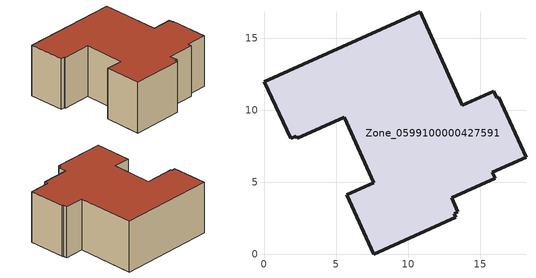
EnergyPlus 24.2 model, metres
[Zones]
Zone_0599100000427591
 floor ground (C_G): 15.86,5.67 16.04,5.26 13.01,3.92 13.44,2.95 13.2,2.82 13.32,2.56 7.61,0 5.75,4.14 7.6,4.97 5.57,9.5 2.32,8.04 2.25,8.19 1.84,8.03 0,11.97 10.84,16.83 13.76,10.32 15.93,11.3 16.15,10.85 16.31,10.88 18.18,6.72 z0
 wall outside (C_F): 0,11.97 1.84,8.03 2.25,8.19 2.32,8.04 5.57,9.5 7.6,4.97 5.75,4.14 7.61,0 13.32,2.56 13.2,2.82 13.44,2.95 13.01,3.92 16.04,5.26 15.86,5.67 18.18,6.72 16.31,10.88 16.15,10.85 15.93,11.3 13.76,10.32 10.84,16.83 0,11.97 z0:6.36
 roof outside (C_R): 16.31,10.88 16.15,10.85 15.93,11.3 13.76,10.32 10.84,16.83 0,11.97 1.84,8.03 2.25,8.19 2.32,8.04 5.57,9.5 7.6,4.97 5.75,4.14 7.61,0 13.32,2.56 13.2,2.82 13.44,2.95 13.01,3.92 16.04,5.26 15.86,5.67 18.18,6.72 z6.36
[BUILDING]
Pand.0599100000427591: North Axis=0; Terrain=City; Loads Convergence Tolerance Value=0.04; Temperature Convergence Tolerance Value=0.4; Solar Distribution=FullExterior; Maximum Number of Warmup Days=25; Minimum Number of Warmup Days=1
[Site:Location]
Rotterdam.The.Hague.AP_ZH_NLD Design_Conditions: Latitude=51.96; Longitude=4.45; Time Zone=1; Elevation=-4.5
[SITE:GROUNDTEMPERATURE:BUILDINGSURFACE]
18, 18, 18, 18, 18, 18, 18, 18, 18, 18, 18, 18
[MATERIAL] Thermal Absorptance=0.9; Solar Absorptance=0.7; Visible Absorptance=0.7
Name | Roughness | Thickness | Conductivity | Density | Specific Heat
G.D.2006-2014 | MediumSmooth | 0.15 | 0.06 | 540 | 1210
F.D.2006-2014 | Rough | 0.3 | 0.12 | 1920 | 840
R.D.2006-2014 | MediumRough | 0.2 | 0.08 | 1500 | 1000
[CONSTRUCTION]
C_G: G.D.2006-2014
C_F: F.D.2006-2014
C_R: R.D.2006-2014
[ZONE]
Zone_0599100000427591: Type=1; Multiplier=1; Ceiling Height=Autocalculate; Volume=Autocalculate; Floor Area=autocalculate; Part of Total Floor Area=Yes
[ZONEINFILTRATION:DESIGNFLOWRATE]
Infil_Zone_0599100000427591: Zone or ZoneList or Space or SpaceList=Zone_0599100000427591; Schedule=AlwaysOn; Design Flow Rate Calculation Method=Flow/Area; Flow Rate per Floor Area=0.0021; Constant Term Coefficient=1; Temperature Term Coefficient=0; Velocity Term Coefficient=0; Velocity Squared Term Coefficient=0
[HVACTEMPLATE:ZONE:IDEALLOADSAIRSYSTEM]
Zone_0599100000427591: Maximum Heating Supply Air Temperature=50; Minimum Cooling Supply Air Temperature=13; Maximum Heating Supply Air Humidity Ratio=0.0156; Minimum Cooling Supply Air Humidity Ratio=0.0077; Heating Limit=NoLimit; Cooling Limit=NoLimit; Dehumidification Control Type=ConstantSensibleHeatRatio; Cooling Sensible Heat Ratio=0.7; Dehumidification Setpoint=60; Humidification Control Type=None; Humidification Setpoint=30; Outdoor Air Method=None; Outdoor Air Flow Rate per Person=0.00944; Outdoor Air Flow Rate per Zone Floor Area=0; Outdoor Air Flow Rate per Zone=0; Demand Controlled Ventilation Type=None; Outdoor Air Economizer Type=NoEconomizer; Heat Recovery Type=None; Sensible Heat Recovery Effectiveness=0.7; Latent Heat Recovery Effectiveness=0.65
[ZONECONTROL:THERMOSTAT]
ThermostatControl_Zone_0599100000427591: Zone or ZoneList=Zone_0599100000427591; Control Type Schedule=DualSetpointControlType; Control 1=Thermostat_Zone_0599100000427591; Temperature Difference Between Cutout And Setpoint=0
[THERMOSTATSETPOINT:DUALSETPOINT]
Thermostat_Zone_0599100000427591: Heating Setpoint Temperature Schedule=HeatingSetpoint_Zone_0599100000427591; Cooling Setpoint Temperature Schedule=CoolingSetpoint_Zone_0599100000427591
[SCHEDULE:COMPACT]
HeatingSetpoint_Zone_0599100000427591: Through: 12/31, For: AllDays, Until: 24:00, 21
CoolingSetpoint_Zone_0599100000427591: Through: 12/31, For: AllDays, Until: 24:00, 24
DualSetpointControlType: Through: 12/31, For: AllDays, Until: 24:00, 4
AlwaysOn: Through: 12/31, For: AllDays, Until: 24:00, 1
